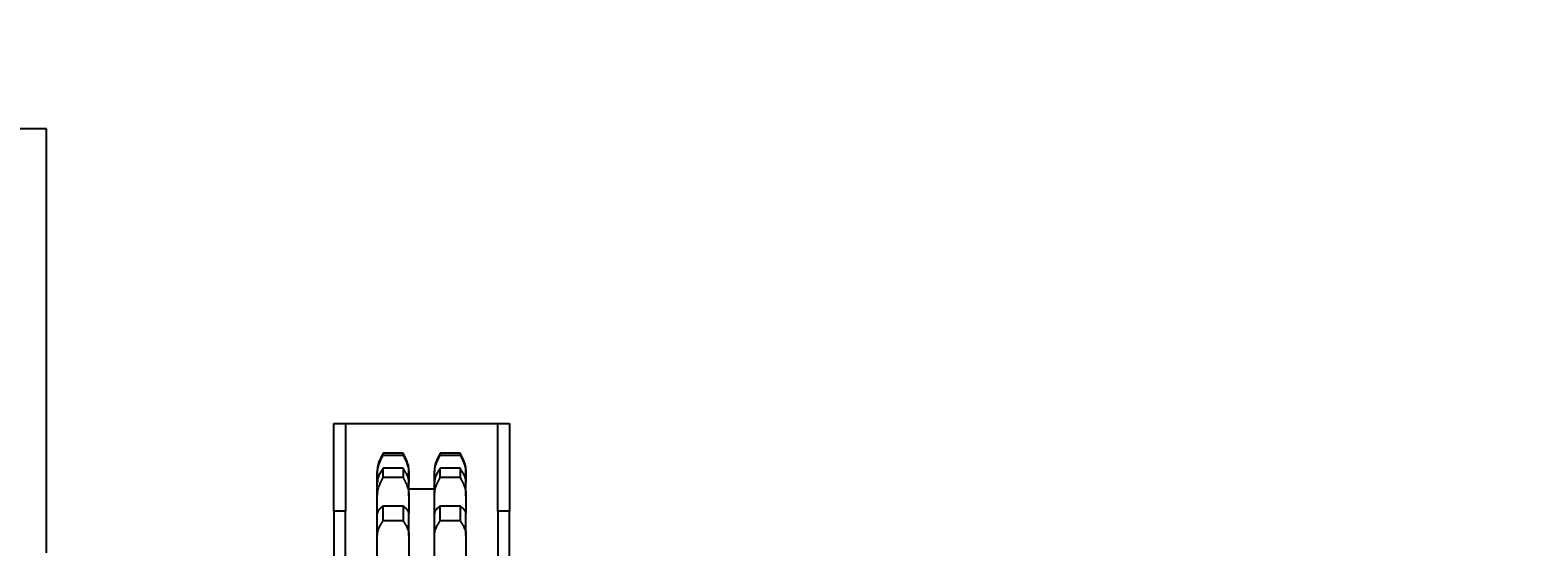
# Model space of a CAD drawing. Header units: millimetres. Extents: x -383313 to -161684, y -117025 to 99224.
# Drawn here: x -333002 to -332494, y 36641 to 36817 of the extents above; entities that cross this region are included whole.
import ezdxf

# ---------------------------------------------------------------- set-up
doc = ezdxf.new("R2010")
doc.units = ezdxf.units.MM
doc.header["$MEASUREMENT"] = 0
doc.layers.get('Defpoints').update_dxf_attribs({"color": 31})
for name, color, linetype in [('001__КОНСТРУКТИВ__размеры внутр.', 7, 'Continuous'), ('PV-10B1', 7, 'Continuous'), ('PV-3401', 7, 'Continuous')]:
    doc.layers.add(name, color=color, linetype=linetype)
doc.styles.add('PSTUDIO', font='arial.ttf')
doc.dimstyles.new('PS_TICK', dxfattribs={"dimscale": 100, "dimtxt": 2.5, "dimasz": 1, "dimexe": 2, "dimexo": 2, "dimgap": 1, "dimtad": 1, "dimdec": 0, "dimzin": 0, "dimdsep": 46, "dimtxsty": 'PSTUDIO', "dimblk": 'ARCHTICK', "dimcen": 2, "dimdle": 1.5, "dimse1": 1, "dimse2": 1, "dimadec": 0, "dimazin": 0, "dimtfac": 1, "dimtdec": 0, "dimtix": 1, "dimtmove": 1, "dimatfit": 3, "dimldrblk": 'ARCHTICK', "dimfxl": 1, "dimtolj": 1, "dimtzin": 0, "dimarcsym": 0})

# ---------------------------------------------------------------- blocks, each defined once
blk = doc.blocks.new('_ArchTick')
at = {"color": 0, "linetype": 'ByBlock', "const_width": 0.15}
blk.add_lwpolyline([(-0.5, -0.5), (0.5, 0.5)], dxfattribs=at)
blk = doc.blocks.new('*D245')
at = {"layer": '001__КОНСТРУКТИВ__размеры внутр.', "color": 0, "lineweight": -2, "ltscale": 100, "transparency": 16777216}
for p, q in [((-333441.82, 37873.63), (-333441.82, 35438.43)), ((-328427.44, 36876.75), (-328427.44, 35438.43)), ((-333591.82, 35638.43), (-328277.44, 35638.43))]:
    blk.add_line(p, q, dxfattribs=at)
at = {"layer": 'Defpoints', "color": 0, "ltscale": 100, "transparency": 16777216}
for p in [(-333441.82, 38073.63), (-328427.44, 37076.75), (-328427.44, 35638.43)]:
    blk.add_point(p, dxfattribs=at)
at = {"layer": '001__КОНСТРУКТИВ__размеры внутр.', "color": 0, "lineweight": -2, "ltscale": 100, "transparency": 16777216, "xscale": 100, "yscale": 100, "zscale": 100, "rotation": 180}
blk.add_blockref('_ArchTick', (-333441.82, 35638.43), dxfattribs=at)
at = {"layer": '001__КОНСТРУКТИВ__размеры внутр.', "color": 0, "lineweight": -2, "ltscale": 100, "transparency": 16777216, "xscale": 100, "yscale": 100, "zscale": 100}
blk.add_blockref('_ArchTick', (-328427.44, 35638.43), dxfattribs=at)
at = {"layer": '001__КОНСТРУКТИВ__размеры внутр.', "color": 0, "ltscale": 100, "transparency": 16777216, "insert": (-330934.63, 35866.07), "char_height": 250, "attachment_point": 5, "style": 'PSTUDIO'}
blk.add_mtext('\\A1;5014', dxfattribs=at)
blk = doc.blocks.new('*U200')
at = {"layer": 'PV-3401'}
for p, q in [((-1768.6, 4832.65), (-1738.6, 4832.65)), ((-1768.6, 4828.65), (-1768.6, 4832.65)), ((-1738.6, 4832.65), (-1738.6, 4828.65)), ((-1658.6, 4832.65), (-1738.6, 4832.65)), ((-1738.6, 4828.65), (-1768.6, 4828.65)), ((-1768.6, 4824.65), (-1768.6, 4828.65)), ((-1738.6, 4828.65), (-1658.6, 4828.65)), ((-1768.6, 4780.65), (-1768.6, 4824.65)), ((-1758.46, 4815.8), (-1758.46, 4809)), ((-1757.81, 4809), (-1757.81, 4815.8)), ((-1753.29, 4815.8), (-1753.29, 4809)), ((-1751.26, 4817.8), (-1752.22, 4817.8)), ((-1751.26, 4817.8), (-1749.33, 4817.8)), ((-1750.18, 4815.8), (-1750.18, 4809)), ((-1749.33, 4817.8), (-1748.46, 4817.8)), ((-1743.87, 4817.8), (-1748.46, 4817.8)), ((-1743.87, 4817.8), (-1742.01, 4817.8)), ((-1742.01, 4817.8), (-1737.81, 4817.8)), ((-1740.39, 4815.8), (-1740.39, 4809)), ((-1730.38, 4817.8), (-1737.81, 4817.8)), ((-1735.36, 4815.8), (-1735.36, 4809)), ((-1730.38, 4817.8), (-1728.91, 4817.8)), ((-1728.91, 4817.8), (-1722.15, 4817.8)), ((-1751.26, 4807), (-1752.22, 4807)), ((-1749.33, 4807), (-1751.26, 4807)), ((-1748.46, 4807), (-1749.33, 4807)), ((-1743.87, 4807), (-1748.46, 4807)), ((-1746.25, 4798.3), (-1746.25, 4807)), ((-1742.01, 4807), (-1743.87, 4807)), ((-1737.81, 4807), (-1742.01, 4807)), ((-1730.38, 4807), (-1737.81, 4807)), ((-1728.91, 4807), (-1730.38, 4807)), ((-1722.15, 4807), (-1728.91, 4807)), ((-1758.46, 4796.3), (-1758.46, 4789.5)), ((-1757.81, 4789.5), (-1757.81, 4796.3)), ((-1753.29, 4796.3), (-1753.29, 4789.5)), ((-1751.26, 4798.3), (-1752.22, 4798.3)), ((-1751.26, 4798.3), (-1749.33, 4798.3)), ((-1750.18, 4796.3), (-1750.18, 4789.5)), ((-1749.33, 4798.3), (-1748.46, 4798.3)), ((-1743.87, 4798.3), (-1748.46, 4798.3)), ((-1743.87, 4798.3), (-1742.01, 4798.3)), ((-1742.01, 4798.3), (-1737.81, 4798.3)), ((-1740.39, 4796.3), (-1740.39, 4789.5)), ((-1730.38, 4798.3), (-1737.81, 4798.3)), ((-1735.36, 4796.3), (-1735.36, 4789.5)), ((-1730.38, 4798.3), (-1728.91, 4798.3)), ((-1728.91, 4798.3), (-1722.15, 4798.3)), ((-1751.26, 4787.5), (-1752.22, 4787.5)), ((-1749.33, 4787.5), (-1751.26, 4787.5)), ((-1748.46, 4787.5), (-1749.33, 4787.5)), ((-1743.87, 4787.5), (-1748.46, 4787.5)), ((-1742.01, 4787.5), (-1743.87, 4787.5)), ((-1737.81, 4787.5), (-1742.01, 4787.5)), ((-1730.38, 4787.5), (-1737.81, 4787.5)), ((-1728.91, 4787.5), (-1730.38, 4787.5)), ((-1722.15, 4787.5), (-1728.91, 4787.5)), ((-1768.6, 4776.65), (-1768.6, 4780.65)), ((-1768.6, 4772.65), (-1768.6, 4776.65)), ((-1768.6, 4776.65), (-1738.6, 4776.65)), ((-1738.6, 4776.65), (-1738.6, 4772.65)), ((-1658.6, 4776.65), (-1738.6, 4776.65)), ((-1738.6, 4772.65), (-1768.6, 4772.65)), ((-1738.6, 4772.65), (-1658.6, 4772.65))]:
    blk.add_line(p, q, dxfattribs=at)
for centre, start, end in [((-1752.22, 4808.3), 90, 90.6401), ((-1752.22, 4816.5), 269.3599, 270), ((-1752.22, 4788.8), 90, 90.6401), ((-1752.22, 4797), 269.3599, 270)]:
    blk.add_arc(centre, 9.5, start, end, dxfattribs=at)
for points, weights in [([(-1756.37, 4816.83), (-1757.39, 4816.33), (-1758.46, 4815.8)], [1, 1.00025461954, 1]), ([(-1758.46, 4815.8), (-1758.13, 4815.89), (-1757.81, 4815.8)], [1, 1.00194841845, 1]), ([(-1757.81, 4815.8), (-1756.69, 4816.33), (-1755.62, 4816.83)], [1, 1.00025461956, 1]), ([(-1751.68, 4816.83), (-1752.47, 4816.33), (-1753.29, 4815.8)], [1, 1.00025461956, 1]), ([(-1753.29, 4815.8), (-1751.73, 4815.89), (-1750.18, 4815.8)], [1, 1.00194841845, 1]), ([(-1750.18, 4815.8), (-1749.1, 4816.33), (-1748.07, 4816.83)], [1, 1.00025461954, 1]), ([(-1739.53, 4816.83), (-1739.95, 4816.33), (-1740.39, 4815.8)], [1, 1.00025461955, 1]), ([(-1740.39, 4815.8), (-1737.88, 4815.89), (-1735.36, 4815.8)], [1, 1.00194841845, 1]), ([(-1735.36, 4815.8), (-1734.51, 4816.33), (-1733.7, 4816.83)], [1, 1.00025461956, 1]), ([(-1757.81, 4809), (-1758.13, 4808.9), (-1758.46, 4809)], [1, 1.00194841845, 1]), ([(-1758.46, 4809), (-1757.39, 4808.47), (-1756.37, 4807.97)], [1, 1.00025461957, 1]), ([(-1755.62, 4807.97), (-1756.69, 4808.47), (-1757.81, 4809)], [1, 1.00025461957, 1]), ([(-1750.18, 4809), (-1751.73, 4808.9), (-1753.29, 4809)], [1, 1.00194841845, 1]), ([(-1753.29, 4809), (-1752.47, 4808.47), (-1751.68, 4807.97)], [1, 1.00025461955, 1]), ([(-1748.07, 4807.97), (-1749.1, 4808.47), (-1750.18, 4809)], [1, 1.00025461956, 1]), ([(-1735.36, 4809), (-1737.88, 4808.9), (-1740.39, 4809)], [1, 1.00194841845, 1]), ([(-1740.39, 4809), (-1739.95, 4808.47), (-1739.53, 4807.97)], [1, 1.00025461956, 1]), ([(-1733.7, 4807.97), (-1734.51, 4808.47), (-1735.36, 4809)], [1, 1.00025461957, 1]), ([(-1756.37, 4797.33), (-1757.39, 4796.83), (-1758.46, 4796.3)], [1, 1.00025461956, 1]), ([(-1758.46, 4796.3), (-1758.13, 4796.39), (-1757.81, 4796.3)], [1, 1.00194841845, 1]), ([(-1757.81, 4796.3), (-1756.69, 4796.83), (-1755.62, 4797.33)], [1, 1.00025461955, 1]), ([(-1751.68, 4797.33), (-1752.47, 4796.83), (-1753.29, 4796.3)], [1, 1.00025461957, 1]), ([(-1753.29, 4796.3), (-1751.73, 4796.39), (-1750.18, 4796.3)], [1, 1.00194841845, 1]), ([(-1750.18, 4796.3), (-1749.1, 4796.83), (-1748.07, 4797.33)], [1, 1.00025461954, 1]), ([(-1739.53, 4797.33), (-1739.95, 4796.83), (-1740.39, 4796.3)], [1, 1.00025461956, 1]), ([(-1740.39, 4796.3), (-1737.88, 4796.39), (-1735.36, 4796.3)], [1, 1.00194841845, 1]), ([(-1735.36, 4796.3), (-1734.51, 4796.83), (-1733.7, 4797.33)], [1, 1.00025461956, 1]), ([(-1758.46, 4789.5), (-1757.39, 4788.97), (-1756.37, 4788.47)], [1, 1.00025461955, 1]), ([(-1757.81, 4789.5), (-1758.13, 4789.4), (-1758.46, 4789.5)], [1, 1.00194841845, 1]), ([(-1755.62, 4788.47), (-1756.69, 4788.97), (-1757.81, 4789.5)], [1, 1.00025461956, 1]), ([(-1753.29, 4789.5), (-1752.47, 4788.97), (-1751.68, 4788.47)], [1, 1.00025461955, 1]), ([(-1750.18, 4789.5), (-1751.73, 4789.4), (-1753.29, 4789.5)], [1, 1.00194841845, 1]), ([(-1748.07, 4788.47), (-1749.1, 4788.97), (-1750.18, 4789.5)], [1, 1.00025461957, 1]), ([(-1740.39, 4789.5), (-1739.95, 4788.97), (-1739.53, 4788.47)], [1, 1.00025461955, 1]), ([(-1735.36, 4789.5), (-1737.88, 4789.4), (-1740.39, 4789.5)], [1, 1.00194841845, 1]), ([(-1733.7, 4788.47), (-1734.51, 4788.97), (-1735.36, 4789.5)], [1, 1.00025461956, 1])]:
    blk.add_rational_spline(points, weights, degree=2, dxfattribs=at)
for points, knots in [([(-1752.32, 4817.8), (-1752.59, 4817.8), (-1752.86, 4817.78), (-1753.46, 4817.72), (-1753.78, 4817.68), (-1754.41, 4817.55), (-1754.73, 4817.46), (-1755.34, 4817.27), (-1755.63, 4817.17), (-1756.06, 4816.98), (-1756.22, 4816.91), (-1756.37, 4816.83)], [43.697264, 43.697264, 43.697264, 43.697264, 44.52713, 44.52713, 45.468654, 45.468654, 46.410179, 46.410179, 47.351703, 47.351703, 47.881108, 47.881108, 47.881108, 47.881108]), ([(-1755.62, 4816.83), (-1755.45, 4816.91), (-1755.29, 4816.98), (-1754.84, 4817.17), (-1754.53, 4817.27), (-1753.89, 4817.46), (-1753.56, 4817.55), (-1752.89, 4817.68), (-1752.56, 4817.72), (-1751.89, 4817.78), (-1751.57, 4817.8), (-1751.26, 4817.8)], [10.115097, 10.115097, 10.115097, 10.115097, 10.644502, 10.644502, 11.586026, 11.586026, 12.527551, 12.527551, 13.469075, 13.469075, 14.4106, 14.4106, 14.4106, 14.4106]), ([(-1748.46, 4817.8), (-1748.69, 4817.8), (-1748.93, 4817.78), (-1749.42, 4817.72), (-1749.67, 4817.68), (-1750.16, 4817.55), (-1750.4, 4817.46), (-1750.87, 4817.27), (-1751.1, 4817.17), (-1751.43, 4816.98), (-1751.55, 4816.91), (-1751.68, 4816.83)], [43.585605, 43.585605, 43.585605, 43.585605, 44.52713, 44.52713, 45.468654, 45.468654, 46.410179, 46.410179, 47.351703, 47.351703, 47.881108, 47.881108, 47.881108, 47.881108]), ([(-1748.07, 4816.83), (-1747.91, 4816.91), (-1747.75, 4816.98), (-1747.32, 4817.17), (-1747.02, 4817.27), (-1746.41, 4817.46), (-1746.09, 4817.55), (-1745.44, 4817.68), (-1745.12, 4817.72), (-1744.48, 4817.78), (-1744.17, 4817.8), (-1743.87, 4817.8)], [10.115097, 10.115097, 10.115097, 10.115097, 10.644502, 10.644502, 11.586026, 11.586026, 12.527551, 12.527551, 13.469075, 13.469075, 14.4106, 14.4106, 14.4106, 14.4106]), ([(-1737.81, 4817.8), (-1737.94, 4817.8), (-1738.06, 4817.78), (-1738.33, 4817.72), (-1738.46, 4817.68), (-1738.72, 4817.55), (-1738.85, 4817.46), (-1739.1, 4817.27), (-1739.22, 4817.17), (-1739.4, 4816.98), (-1739.47, 4816.91), (-1739.53, 4816.83)], [43.585605, 43.585605, 43.585605, 43.585605, 44.52713, 44.52713, 45.468654, 45.468654, 46.410179, 46.410179, 47.351703, 47.351703, 47.881108, 47.881108, 47.881108, 47.881108]), ([(-1733.7, 4816.83), (-1733.57, 4816.91), (-1733.44, 4816.98), (-1733.1, 4817.17), (-1732.87, 4817.27), (-1732.38, 4817.46), (-1732.13, 4817.55), (-1731.62, 4817.68), (-1731.37, 4817.72), (-1730.86, 4817.78), (-1730.62, 4817.8), (-1730.38, 4817.8)], [10.115097, 10.115097, 10.115097, 10.115097, 10.644502, 10.644502, 11.586026, 11.586026, 12.527551, 12.527551, 13.469075, 13.469075, 14.4106, 14.4106, 14.4106, 14.4106]), ([(-1756.37, 4807.97), (-1756.22, 4807.89), (-1756.06, 4807.82), (-1755.63, 4807.63), (-1755.34, 4807.52), (-1754.73, 4807.33), (-1754.41, 4807.25), (-1753.78, 4807.12), (-1753.46, 4807.08), (-1752.86, 4807.02), (-1752.59, 4807), (-1752.32, 4807)], [10.115097, 10.115097, 10.115097, 10.115097, 10.644502, 10.644502, 11.586026, 11.586026, 12.527551, 12.527551, 13.469075, 13.469075, 14.298941, 14.298941, 14.298941, 14.298941]), ([(-1751.26, 4807), (-1751.57, 4807), (-1751.89, 4807.01), (-1752.56, 4807.08), (-1752.89, 4807.12), (-1753.56, 4807.25), (-1753.89, 4807.33), (-1754.53, 4807.52), (-1754.84, 4807.63), (-1755.29, 4807.82), (-1755.45, 4807.89), (-1755.62, 4807.97)], [43.585571, 43.585571, 43.585571, 43.585571, 44.527095, 44.527095, 45.468619, 45.468619, 46.410144, 46.410144, 47.351668, 47.351668, 47.881074, 47.881074, 47.881074, 47.881074]), ([(-1751.68, 4807.97), (-1751.55, 4807.89), (-1751.43, 4807.82), (-1751.1, 4807.63), (-1750.87, 4807.52), (-1750.4, 4807.33), (-1750.16, 4807.25), (-1749.67, 4807.12), (-1749.42, 4807.08), (-1748.93, 4807.01), (-1748.69, 4807), (-1748.46, 4807)], [10.115097, 10.115097, 10.115097, 10.115097, 10.644502, 10.644502, 11.586026, 11.586026, 12.527551, 12.527551, 13.469075, 13.469075, 14.4106, 14.4106, 14.4106, 14.4106]), ([(-1743.87, 4807), (-1744.17, 4807), (-1744.48, 4807.01), (-1745.12, 4807.08), (-1745.44, 4807.12), (-1746.09, 4807.25), (-1746.41, 4807.33), (-1747.02, 4807.52), (-1747.32, 4807.63), (-1747.75, 4807.82), (-1747.91, 4807.89), (-1748.07, 4807.97)], [43.585571, 43.585571, 43.585571, 43.585571, 44.527095, 44.527095, 45.468619, 45.468619, 46.410144, 46.410144, 47.351668, 47.351668, 47.881074, 47.881074, 47.881074, 47.881074]), ([(-1739.53, 4807.97), (-1739.47, 4807.89), (-1739.4, 4807.82), (-1739.22, 4807.63), (-1739.1, 4807.52), (-1738.85, 4807.33), (-1738.72, 4807.25), (-1738.46, 4807.12), (-1738.33, 4807.08), (-1738.06, 4807.01), (-1737.94, 4807), (-1737.81, 4807)], [10.115097, 10.115097, 10.115097, 10.115097, 10.644502, 10.644502, 11.586026, 11.586026, 12.527551, 12.527551, 13.469075, 13.469075, 14.4106, 14.4106, 14.4106, 14.4106]), ([(-1730.38, 4807), (-1730.62, 4807), (-1730.86, 4807.01), (-1731.37, 4807.08), (-1731.62, 4807.12), (-1732.13, 4807.25), (-1732.38, 4807.33), (-1732.87, 4807.52), (-1733.1, 4807.63), (-1733.44, 4807.82), (-1733.57, 4807.89), (-1733.7, 4807.97)], [43.585571, 43.585571, 43.585571, 43.585571, 44.527095, 44.527095, 45.468619, 45.468619, 46.410144, 46.410144, 47.351668, 47.351668, 47.881074, 47.881074, 47.881074, 47.881074]), ([(-1752.32, 4798.3), (-1752.59, 4798.3), (-1752.86, 4798.28), (-1753.46, 4798.22), (-1753.78, 4798.18), (-1754.41, 4798.05), (-1754.73, 4797.96), (-1755.34, 4797.77), (-1755.63, 4797.67), (-1756.06, 4797.48), (-1756.22, 4797.41), (-1756.37, 4797.33)], [43.697229, 43.697229, 43.697229, 43.697229, 44.527095, 44.527095, 45.468619, 45.468619, 46.410144, 46.410144, 47.351668, 47.351668, 47.881074, 47.881074, 47.881074, 47.881074]), ([(-1755.62, 4797.33), (-1755.45, 4797.41), (-1755.29, 4797.48), (-1754.84, 4797.67), (-1754.53, 4797.77), (-1753.89, 4797.96), (-1753.56, 4798.05), (-1752.89, 4798.18), (-1752.56, 4798.22), (-1751.89, 4798.28), (-1751.57, 4798.3), (-1751.26, 4798.3)], [10.115097, 10.115097, 10.115097, 10.115097, 10.644502, 10.644502, 11.586026, 11.586026, 12.527551, 12.527551, 13.469075, 13.469075, 14.4106, 14.4106, 14.4106, 14.4106]), ([(-1748.46, 4798.3), (-1748.69, 4798.3), (-1748.93, 4798.28), (-1749.42, 4798.22), (-1749.67, 4798.18), (-1750.16, 4798.05), (-1750.4, 4797.96), (-1750.87, 4797.77), (-1751.1, 4797.67), (-1751.43, 4797.48), (-1751.55, 4797.41), (-1751.68, 4797.33)], [43.585571, 43.585571, 43.585571, 43.585571, 44.527095, 44.527095, 45.468619, 45.468619, 46.410144, 46.410144, 47.351668, 47.351668, 47.881074, 47.881074, 47.881074, 47.881074]), ([(-1748.07, 4797.33), (-1747.91, 4797.41), (-1747.75, 4797.48), (-1747.32, 4797.67), (-1747.02, 4797.77), (-1746.41, 4797.96), (-1746.09, 4798.05), (-1745.44, 4798.18), (-1745.12, 4798.22), (-1744.48, 4798.28), (-1744.17, 4798.3), (-1743.87, 4798.3)], [10.115097, 10.115097, 10.115097, 10.115097, 10.644502, 10.644502, 11.586026, 11.586026, 12.527551, 12.527551, 13.469075, 13.469075, 14.4106, 14.4106, 14.4106, 14.4106]), ([(-1737.81, 4798.3), (-1737.94, 4798.3), (-1738.06, 4798.28), (-1738.33, 4798.22), (-1738.46, 4798.18), (-1738.72, 4798.05), (-1738.85, 4797.96), (-1739.1, 4797.77), (-1739.22, 4797.67), (-1739.4, 4797.48), (-1739.47, 4797.41), (-1739.53, 4797.33)], [43.585571, 43.585571, 43.585571, 43.585571, 44.527095, 44.527095, 45.468619, 45.468619, 46.410144, 46.410144, 47.351668, 47.351668, 47.881074, 47.881074, 47.881074, 47.881074]), ([(-1733.7, 4797.33), (-1733.57, 4797.41), (-1733.44, 4797.48), (-1733.1, 4797.67), (-1732.87, 4797.77), (-1732.38, 4797.96), (-1732.13, 4798.05), (-1731.62, 4798.18), (-1731.37, 4798.22), (-1730.86, 4798.28), (-1730.62, 4798.3), (-1730.38, 4798.3)], [10.115097, 10.115097, 10.115097, 10.115097, 10.644502, 10.644502, 11.586026, 11.586026, 12.527551, 12.527551, 13.469075, 13.469075, 14.4106, 14.4106, 14.4106, 14.4106]), ([(-1756.37, 4788.47), (-1756.2, 4788.38), (-1756.03, 4788.3), (-1755.59, 4788.12), (-1755.3, 4788.01), (-1754.7, 4787.83), (-1754.39, 4787.75), (-1753.76, 4787.62), (-1753.44, 4787.57), (-1752.86, 4787.52), (-1752.58, 4787.5), (-1752.32, 4787.5)], [10.11521, 10.11521, 10.11521, 10.11521, 10.687596, 10.687596, 11.618355, 11.618355, 12.549115, 12.549115, 13.479875, 13.479875, 14.298984, 14.298984, 14.298984, 14.298984]), ([(-1751.26, 4787.5), (-1751.56, 4787.5), (-1751.89, 4787.51), (-1752.54, 4787.57), (-1752.88, 4787.62), (-1753.54, 4787.75), (-1753.86, 4787.83), (-1754.49, 4788.01), (-1754.8, 4788.12), (-1755.26, 4788.3), (-1755.44, 4788.38), (-1755.62, 4788.47)], [43.585571, 43.585571, 43.585571, 43.585571, 44.51633, 44.51633, 45.44709, 45.44709, 46.37785, 46.37785, 47.308609, 47.308609, 47.880995, 47.880995, 47.880995, 47.880995]), ([(-1751.68, 4788.47), (-1751.54, 4788.38), (-1751.41, 4788.3), (-1751.07, 4788.12), (-1750.85, 4788.01), (-1750.38, 4787.83), (-1750.14, 4787.75), (-1749.65, 4787.62), (-1749.41, 4787.57), (-1748.93, 4787.51), (-1748.69, 4787.5), (-1748.46, 4787.5)], [10.11521, 10.11521, 10.11521, 10.11521, 10.687596, 10.687596, 11.618355, 11.618355, 12.549115, 12.549115, 13.479875, 13.479875, 14.410634, 14.410634, 14.410634, 14.410634]), ([(-1743.87, 4787.5), (-1744.16, 4787.5), (-1744.47, 4787.51), (-1745.11, 4787.57), (-1745.43, 4787.62), (-1746.06, 4787.75), (-1746.38, 4787.83), (-1746.99, 4788.01), (-1747.28, 4788.12), (-1747.72, 4788.3), (-1747.9, 4788.38), (-1748.07, 4788.47)], [43.585571, 43.585571, 43.585571, 43.585571, 44.51633, 44.51633, 45.44709, 45.44709, 46.37785, 46.37785, 47.308609, 47.308609, 47.880995, 47.880995, 47.880995, 47.880995]), ([(-1739.53, 4788.47), (-1739.46, 4788.38), (-1739.39, 4788.3), (-1739.21, 4788.12), (-1739.09, 4788.01), (-1738.84, 4787.83), (-1738.71, 4787.75), (-1738.45, 4787.62), (-1738.32, 4787.57), (-1738.06, 4787.51), (-1737.93, 4787.5), (-1737.81, 4787.5)], [10.11521, 10.11521, 10.11521, 10.11521, 10.687596, 10.687596, 11.618355, 11.618355, 12.549115, 12.549115, 13.479875, 13.479875, 14.410634, 14.410634, 14.410634, 14.410634]), ([(-1730.38, 4787.5), (-1730.61, 4787.5), (-1730.86, 4787.51), (-1731.36, 4787.57), (-1731.61, 4787.62), (-1732.11, 4787.75), (-1732.36, 4787.83), (-1732.84, 4788.01), (-1733.07, 4788.12), (-1733.42, 4788.3), (-1733.56, 4788.38), (-1733.7, 4788.47)], [43.585571, 43.585571, 43.585571, 43.585571, 44.51633, 44.51633, 45.44709, 45.44709, 46.37785, 46.37785, 47.308609, 47.308609, 47.880995, 47.880995, 47.880995, 47.880995])]:
    blk.add_open_spline(points, degree=3, knots=knots, dxfattribs=at)
blk = doc.blocks.new('A$C4af2c1f4')
at = {"ltscale": 100}
blk.add_line((-4, 755.5), (-4, 900.33), dxfattribs=at)
at = {"layer": 'PV-10B1'}
blk.add_line((-4, 900.33), (-139.56, 900.33), dxfattribs=at)

msp = doc.modelspace()

# ---------------------------------------------------------------- block references
at = {"ltscale": 100}
msp.add_blockref('A$C4af2c1f4', (-332991.74767, 35882.97231), dxfattribs=at)
at = {"layer": 'PV-3401', "rotation": 270}
msp.add_blockref('*U200', (-337670.22725, 34914.05004), dxfattribs=at)

# ---------------------------------------------------------------- dimensions: what is measured, and where the dimension line sits
at = {"layer": '001__КОНСТРУКТИВ__размеры внутр.', "ltscale": 100}
dim = msp.add_linear_dim(base=(-328427.44202, 35638.42958), p1=(-333441.82159, 38073.62614), p2=(-328427.44202, 37076.75198), dimstyle='PS_TICK', override={"dimse1": 0, "dimse2": 0}, dxfattribs=at)
dim.commit()
dim.dimension.update_dxf_attribs({"geometry": '*D245', "text_midpoint": (-330934.63181, 35866.07282)})

doc.saveas('drawing.dxf')
